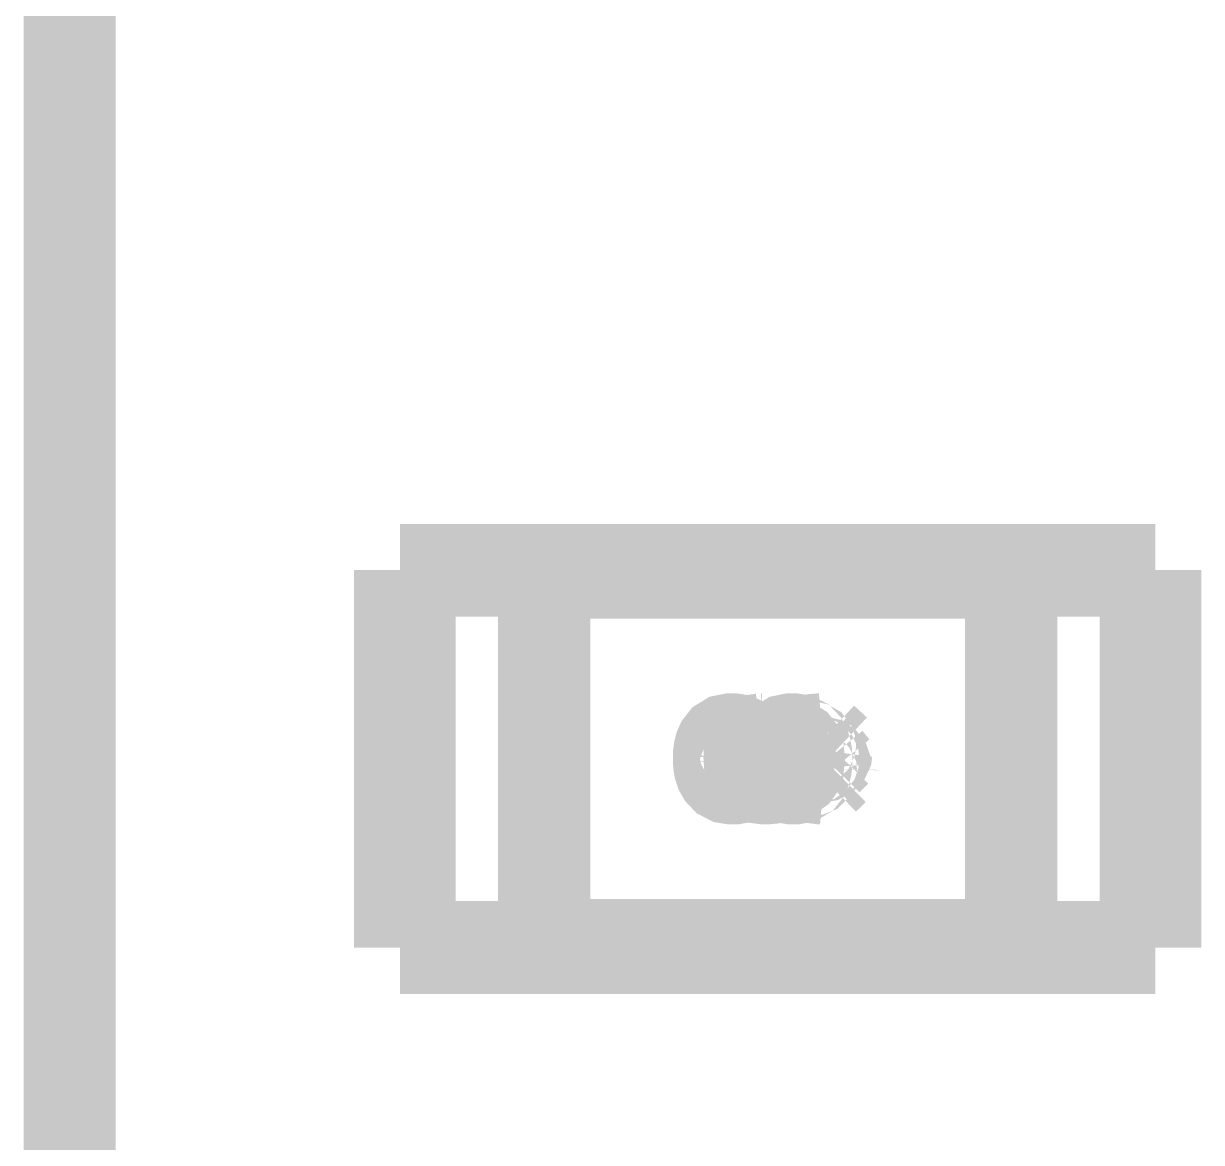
# Model space of a CAD drawing. Header units: millimetres. Extents: x 123.5 to 144.3, y 105.4 to 121.6.
# Drawn here: x 129.1742 to 129.3428, y 114.1517 to 114.3118 of the extents above; entities that cross this region are included whole.
import ezdxf

# ---------------------------------------------------------------- set-up
doc = ezdxf.new("R2010")
doc.units = ezdxf.units.MM
doc.layers.add('DESC', color=250, linetype='Continuous')

# ---------------------------------------------------------------- blocks, each defined once
blk = doc.blocks.new('muflai2c')
at = {"const_width": 0.008}
for points in [[(147.3264465536471, 110.3910770688082), (147.3264465536471, 111.8241480688082)], [(147.3264465536471, 110.3910770688082), (147.3264465536471, 111.8241480688082)], [(147.3264465536471, 110.3910770688082), (147.3264465536471, 111.8241480688082)], [(147.3551075536471, 111.1035180688082), (147.3551075536471, 111.0707620688082)], [(147.3551075536471, 111.1035180688082), (147.3559265536471, 111.1035180688082)], [(147.3551075536471, 111.1035180688082), (147.3551075536471, 111.0707620688082)], [(147.3551075536471, 111.1035180688082), (147.3559265536471, 111.1035180688082)], [(147.3551075536471, 111.1035180688082), (147.3551075536471, 111.0707620688082)], [(147.3551075536471, 111.1035180688082), (147.3559265536471, 111.1035180688082)], [(147.3678005536471, 111.1034080688082), (147.3678005536471, 111.1034770688082), (147.3563365536471, 111.1034770688082), (147.3563365536471, 111.1035180688082), (147.3559265536471, 111.1035180688082)], [(147.3559265536471, 111.1035180688082), (147.3559265536471, 111.0707620688082)], [(147.3678005536471, 111.1034080688082), (147.3678005536471, 111.1034770688082), (147.3563365536471, 111.1034770688082), (147.3563365536471, 111.1035180688082), (147.3559265536471, 111.1035180688082)], [(147.3559265536471, 111.1035180688082), (147.3559265536471, 111.0707620688082)], [(147.3678005536471, 111.1034080688082), (147.3678005536471, 111.1034770688082), (147.3563365536471, 111.1034770688082), (147.3563365536471, 111.1035180688082), (147.3559265536471, 111.1035180688082)], [(147.3559265536471, 111.1035180688082), (147.3559265536471, 111.0707620688082)], [(147.4193915536471, 111.1035180688082), (147.3563365536471, 111.1035180688082)], [(147.4193915536471, 111.1035180688082), (147.3563365536471, 111.1035180688082)], [(147.4193915536471, 111.1035180688082), (147.3563365536471, 111.1035180688082)], [(147.3673915536471, 111.1035180688082), (147.4083365536471, 111.1035180688082)], [(147.3674325536471, 111.1034770688082), (147.3673915536471, 111.1035180688082)], [(147.3673915536471, 111.1034770688082), (147.3673915536471, 111.1035180688082)], [(147.3673915536471, 111.1035180688082), (147.4083365536471, 111.1035180688082)], [(147.3674325536471, 111.1034770688082), (147.3673915536471, 111.1035180688082)], [(147.3673915536471, 111.1034770688082), (147.3673915536471, 111.1035180688082)], [(147.3673915536471, 111.1035180688082), (147.4083365536471, 111.1035180688082)], [(147.3674325536471, 111.1034770688082), (147.3673915536471, 111.1035180688082)], [(147.3673915536471, 111.1034770688082), (147.3673915536471, 111.1035180688082)], [(147.3676115536471, 111.1032980688082), (147.3675015536471, 111.1034080688082)], [(147.3676115536471, 111.1032980688082), (147.3675015536471, 111.1034080688082)], [(147.3676115536471, 111.1032980688082), (147.3675015536471, 111.1034080688082)], [(147.3676115536471, 111.1032980688082), (147.3676115536471, 111.0709820688082), (147.4081165536471, 111.0709820688082), (147.4081165536471, 111.1032980688082), (147.3676115536471, 111.1032980688082)], [(147.3676115536471, 111.1032980688082), (147.3676115536471, 111.0709820688082), (147.4081165536471, 111.0709820688082), (147.4081165536471, 111.1032980688082), (147.3676115536471, 111.1032980688082)], [(147.3676115536471, 111.1032980688082), (147.3676115536471, 111.0709820688082), (147.4081165536471, 111.0709820688082), (147.4081165536471, 111.1032980688082), (147.3676115536471, 111.1032980688082)], [(147.4198005536471, 111.1035180688082), (147.4193915536471, 111.1035180688082), (147.4193915536471, 111.1034770688082), (147.4079265536471, 111.1034770688082), (147.4079265536471, 111.1034080688082)], [(147.4198005536471, 111.1035180688082), (147.4193915536471, 111.1035180688082), (147.4193915536471, 111.1034770688082), (147.4079265536471, 111.1034770688082), (147.4079265536471, 111.1034080688082)], [(147.4198005536471, 111.1035180688082), (147.4193915536471, 111.1035180688082), (147.4193915536471, 111.1034770688082), (147.4079265536471, 111.1034770688082), (147.4079265536471, 111.1034080688082)], [(147.4081165536471, 111.1032980688082), (147.4082265536471, 111.1034080688082)], [(147.4081165536471, 111.1032980688082), (147.4082265536471, 111.1034080688082)], [(147.4081165536471, 111.1032980688082), (147.4082265536471, 111.1034080688082)], [(147.4082955536471, 111.1034770688082), (147.4083365536471, 111.1035180688082)], [(147.4082955536471, 111.1034770688082), (147.4083365536471, 111.1035180688082)], [(147.4082955536471, 111.1034770688082), (147.4083365536471, 111.1035180688082)], [(147.4083365536471, 111.1035180688082), (147.4083365536471, 111.1034770688082)], [(147.4083365536471, 111.1035180688082), (147.4083365536471, 111.1034770688082)], [(147.4083365536471, 111.1035180688082), (147.4083365536471, 111.1034770688082)], [(147.4198005536471, 111.1035180688082), (147.4206195536471, 111.1035180688082)], [(147.4198005536471, 111.0707620688082), (147.4198005536471, 111.1035180688082)], [(147.4198005536471, 111.1035180688082), (147.4206195536471, 111.1035180688082)], [(147.4198005536471, 111.0707620688082), (147.4198005536471, 111.1035180688082)], [(147.4198005536471, 111.1035180688082), (147.4206195536471, 111.1035180688082)], [(147.4198005536471, 111.0707620688082), (147.4198005536471, 111.1035180688082)], [(147.4206195536471, 111.0707620688082), (147.4206195536471, 111.1035180688082)], [(147.4206195536471, 111.0707620688082), (147.4206195536471, 111.1035180688082)], [(147.4206195536471, 111.0707620688082), (147.4206195536471, 111.1035180688082)], [(147.3851275536471, 111.0871270688082), (147.3851275536471, 111.0870450688082), (147.3851125536471, 111.0867180688082), (147.3850715536471, 111.0863930688082), (147.3850015536471, 111.0861240688082), (147.3849205536471, 111.0859420688082), (147.3847185536471, 111.0856860688082), (147.3844535536471, 111.0855290688082), (147.3840765536471, 111.0854570688082), (147.3839795536471, 111.0854540688082), (147.3838975536471, 111.0854570688082), (147.3835725536471, 111.0855090688082), (147.3832755536471, 111.0856600688082), (147.3830505536471, 111.0858990688082), (147.3829425536471, 111.0860950688082), (147.3828455536471, 111.0863900688082), (147.3827935536471, 111.0866940688082), (147.3827675536471, 111.0871530688082), (147.3827685536471, 111.0872350688082), (147.3827835536471, 111.0875620688082), (147.3828245536471, 111.0878870688082), (147.3828955536471, 111.0881540688082), (147.3829795536471, 111.0883420688082), (147.3831685536471, 111.0885840688082), (147.3834345536471, 111.0887470688082), (147.3838015536471, 111.0888220688082), (147.3839165536471, 111.0888260688082), (147.3839985536471, 111.0888230688082), (147.3843235536471, 111.0887710688082), (147.3846205536471, 111.0886210688082), (147.3848475536471, 111.0883810688082), (147.3849535536471, 111.0881860688082), (147.3850495536471, 111.0878980688082), (147.3851015536471, 111.0876000688082), (147.3851275536471, 111.0871270688082)], [(147.3851275536471, 111.0871270688082), (147.3851275536471, 111.0870450688082), (147.3851125536471, 111.0867180688082), (147.3850715536471, 111.0863930688082), (147.3850015536471, 111.0861240688082), (147.3849205536471, 111.0859420688082), (147.3847185536471, 111.0856860688082), (147.3844535536471, 111.0855290688082), (147.3840765536471, 111.0854570688082), (147.3839795536471, 111.0854540688082), (147.3838975536471, 111.0854570688082), (147.3835725536471, 111.0855090688082), (147.3832755536471, 111.0856600688082), (147.3830505536471, 111.0858990688082), (147.3829425536471, 111.0860950688082), (147.3828455536471, 111.0863900688082), (147.3827935536471, 111.0866940688082), (147.3827675536471, 111.0871530688082), (147.3827685536471, 111.0872350688082), (147.3827835536471, 111.0875620688082), (147.3828245536471, 111.0878870688082), (147.3828955536471, 111.0881540688082), (147.3829795536471, 111.0883420688082), (147.3831685536471, 111.0885840688082), (147.3834345536471, 111.0887470688082), (147.3838015536471, 111.0888220688082), (147.3839165536471, 111.0888260688082), (147.3839985536471, 111.0888230688082), (147.3843235536471, 111.0887710688082), (147.3846205536471, 111.0886210688082), (147.3848475536471, 111.0883810688082), (147.3849535536471, 111.0881860688082), (147.3850495536471, 111.0878980688082), (147.3851015536471, 111.0876000688082), (147.3851275536471, 111.0871270688082)], [(147.3851275536471, 111.0871270688082), (147.3851275536471, 111.0870450688082), (147.3851125536471, 111.0867180688082), (147.3850715536471, 111.0863930688082), (147.3850015536471, 111.0861240688082), (147.3849205536471, 111.0859420688082), (147.3847185536471, 111.0856860688082), (147.3844535536471, 111.0855290688082), (147.3840765536471, 111.0854570688082), (147.3839795536471, 111.0854540688082), (147.3838975536471, 111.0854570688082), (147.3835725536471, 111.0855090688082), (147.3832755536471, 111.0856600688082), (147.3830505536471, 111.0858990688082), (147.3829425536471, 111.0860950688082), (147.3828455536471, 111.0863900688082), (147.3827935536471, 111.0866940688082), (147.3827675536471, 111.0871530688082), (147.3827685536471, 111.0872350688082), (147.3827835536471, 111.0875620688082), (147.3828245536471, 111.0878870688082), (147.3828955536471, 111.0881540688082), (147.3829795536471, 111.0883420688082), (147.3831685536471, 111.0885840688082), (147.3834345536471, 111.0887470688082), (147.3838015536471, 111.0888220688082), (147.3839165536471, 111.0888260688082), (147.3839985536471, 111.0888230688082), (147.3843235536471, 111.0887710688082), (147.3846205536471, 111.0886210688082), (147.3848475536471, 111.0883810688082), (147.3849535536471, 111.0881860688082), (147.3850495536471, 111.0878980688082), (147.3851015536471, 111.0876000688082), (147.3851275536471, 111.0871270688082)], [(147.3868375536471, 111.0859840688082), (147.3874095536471, 111.0860880688082), (147.3874355536471, 111.0860840688082), (147.3874535536471, 111.0860730688082), (147.3874685536471, 111.0860580688082), (147.3874815536471, 111.0860270688082), (147.3874975536471, 111.0858810688082), (147.3874985536471, 111.0858150688082), (147.3874955536471, 111.0857340688082), (147.3874835536471, 111.0856560688082), (147.3874665536471, 111.0856120688082), (147.3874445536471, 111.0855840688082), (147.3873945536471, 111.0855520688082), (147.3871565536471, 111.0854840688082), (147.3868415536471, 111.0854540688082), (147.3867595536471, 111.0854560688082), (147.3864335536471, 111.0854980688082), (147.3860455536471, 111.0856660688082), (147.3857445536471, 111.0859580688082), (147.3856515536471, 111.0861170688082), (147.3855765536471, 111.0862840688082), (147.3854845536471, 111.0866060688082), (147.3854565536471, 111.0867710688082), (147.3854265536471, 111.0872670688082), (147.3854275536471, 111.0873490688082), (147.3854415536471, 111.0876760688082), (147.3854895536471, 111.0880010688082), (147.3855605536471, 111.0882340688082), (147.3857495536471, 111.0885450688082), (147.3858525536471, 111.0886370688082), (147.3861005536471, 111.0887650688082), (147.3865305536471, 111.0888260688082)], [(147.3868375536471, 111.0859840688082), (147.3874095536471, 111.0860880688082), (147.3874355536471, 111.0860840688082), (147.3874535536471, 111.0860730688082), (147.3874685536471, 111.0860580688082), (147.3874815536471, 111.0860270688082), (147.3874975536471, 111.0858810688082), (147.3874985536471, 111.0858150688082), (147.3874955536471, 111.0857340688082), (147.3874835536471, 111.0856560688082), (147.3874665536471, 111.0856120688082), (147.3874445536471, 111.0855840688082), (147.3873945536471, 111.0855520688082), (147.3871565536471, 111.0854840688082), (147.3868415536471, 111.0854540688082), (147.3867595536471, 111.0854560688082), (147.3864335536471, 111.0854980688082), (147.3860455536471, 111.0856660688082), (147.3857445536471, 111.0859580688082), (147.3856515536471, 111.0861170688082), (147.3855765536471, 111.0862840688082), (147.3854845536471, 111.0866060688082), (147.3854565536471, 111.0867710688082), (147.3854265536471, 111.0872670688082), (147.3854275536471, 111.0873490688082), (147.3854415536471, 111.0876760688082), (147.3854895536471, 111.0880010688082), (147.3855605536471, 111.0882340688082), (147.3857495536471, 111.0885450688082), (147.3858525536471, 111.0886370688082), (147.3861005536471, 111.0887650688082), (147.3865305536471, 111.0888260688082)], [(147.3868375536471, 111.0859840688082), (147.3874095536471, 111.0860880688082), (147.3874355536471, 111.0860840688082), (147.3874535536471, 111.0860730688082), (147.3874685536471, 111.0860580688082), (147.3874815536471, 111.0860270688082), (147.3874975536471, 111.0858810688082), (147.3874985536471, 111.0858150688082), (147.3874955536471, 111.0857340688082), (147.3874835536471, 111.0856560688082), (147.3874665536471, 111.0856120688082), (147.3874445536471, 111.0855840688082), (147.3873945536471, 111.0855520688082), (147.3871565536471, 111.0854840688082), (147.3868415536471, 111.0854540688082), (147.3867595536471, 111.0854560688082), (147.3864335536471, 111.0854980688082), (147.3860455536471, 111.0856660688082), (147.3857445536471, 111.0859580688082), (147.3856515536471, 111.0861170688082), (147.3855765536471, 111.0862840688082), (147.3854845536471, 111.0866060688082), (147.3854565536471, 111.0867710688082), (147.3854265536471, 111.0872670688082), (147.3854275536471, 111.0873490688082), (147.3854415536471, 111.0876760688082), (147.3854895536471, 111.0880010688082), (147.3855605536471, 111.0882340688082), (147.3857495536471, 111.0885450688082), (147.3858525536471, 111.0886370688082), (147.3861005536471, 111.0887650688082), (147.3865305536471, 111.0888260688082)], [(147.3866015536471, 111.0888280688082), (147.3865315536471, 111.0888260688082)], [(147.3866015536471, 111.0888280688082), (147.3865315536471, 111.0888260688082)], [(147.3866015536471, 111.0888280688082), (147.3865315536471, 111.0888260688082)], [(147.3866015536471, 111.0888280688082), (147.3876925536471, 111.0877380688082)], [(147.3866015536471, 111.0888280688082), (147.3876925536471, 111.0877380688082)], [(147.3866015536471, 111.0888280688082), (147.3876925536471, 111.0877380688082)], [(147.3903495536471, 111.0871270688082), (147.3903485536471, 111.0870450688082), (147.3903335536471, 111.0867180688082), (147.3902925536471, 111.0863930688082), (147.3902235536471, 111.0861240688082), (147.3901425536471, 111.0859420688082), (147.3899405536471, 111.0856860688082), (147.3896765536471, 111.0855290688082), (147.3892985536471, 111.0854570688082), (147.3892015536471, 111.0854540688082), (147.3891195536471, 111.0854570688082), (147.3887935536471, 111.0855090688082), (147.3884975536471, 111.0856600688082), (147.3882715536471, 111.0858990688082), (147.3881645536471, 111.0860950688082), (147.3880675536471, 111.0863900688082), (147.3880145536471, 111.0866940688082), (147.3879895536471, 111.0871530688082), (147.3879905536471, 111.0872350688082), (147.3880055536471, 111.0875620688082), (147.3880465536471, 111.0878870688082), (147.3881175536471, 111.0881540688082), (147.3882015536471, 111.0883420688082), (147.3883905536471, 111.0885840688082), (147.3886565536471, 111.0887470688082), (147.3890235536471, 111.0888220688082), (147.3891375536471, 111.0888260688082), (147.3892195536471, 111.0888230688082), (147.3895455536471, 111.0887710688082), (147.3898415536471, 111.0886210688082), (147.3900685536471, 111.0883810688082), (147.3901745536471, 111.0881860688082), (147.3902705536471, 111.0878980688082), (147.3903225536471, 111.0876000688082), (147.3903495536471, 111.0871270688082)], [(147.3903495536471, 111.0871270688082), (147.3903485536471, 111.0870450688082), (147.3903335536471, 111.0867180688082), (147.3902925536471, 111.0863930688082), (147.3902235536471, 111.0861240688082), (147.3901425536471, 111.0859420688082), (147.3899405536471, 111.0856860688082), (147.3896765536471, 111.0855290688082), (147.3892985536471, 111.0854570688082), (147.3892015536471, 111.0854540688082), (147.3891195536471, 111.0854570688082), (147.3887935536471, 111.0855090688082), (147.3884975536471, 111.0856600688082), (147.3882715536471, 111.0858990688082), (147.3881645536471, 111.0860950688082), (147.3880675536471, 111.0863900688082), (147.3880145536471, 111.0866940688082), (147.3879895536471, 111.0871530688082), (147.3879905536471, 111.0872350688082), (147.3880055536471, 111.0875620688082), (147.3880465536471, 111.0878870688082), (147.3881175536471, 111.0881540688082), (147.3882015536471, 111.0883420688082), (147.3883905536471, 111.0885840688082), (147.3886565536471, 111.0887470688082), (147.3890235536471, 111.0888220688082), (147.3891375536471, 111.0888260688082), (147.3892195536471, 111.0888230688082), (147.3895455536471, 111.0887710688082), (147.3898415536471, 111.0886210688082), (147.3900685536471, 111.0883810688082), (147.3901745536471, 111.0881860688082), (147.3902705536471, 111.0878980688082), (147.3903225536471, 111.0876000688082), (147.3903495536471, 111.0871270688082)], [(147.3903495536471, 111.0871270688082), (147.3903485536471, 111.0870450688082), (147.3903335536471, 111.0867180688082), (147.3902925536471, 111.0863930688082), (147.3902235536471, 111.0861240688082), (147.3901425536471, 111.0859420688082), (147.3899405536471, 111.0856860688082), (147.3896765536471, 111.0855290688082), (147.3892985536471, 111.0854570688082), (147.3892015536471, 111.0854540688082), (147.3891195536471, 111.0854570688082), (147.3887935536471, 111.0855090688082), (147.3884975536471, 111.0856600688082), (147.3882715536471, 111.0858990688082), (147.3881645536471, 111.0860950688082), (147.3880675536471, 111.0863900688082), (147.3880145536471, 111.0866940688082), (147.3879895536471, 111.0871530688082), (147.3879905536471, 111.0872350688082), (147.3880055536471, 111.0875620688082), (147.3880465536471, 111.0878870688082), (147.3881175536471, 111.0881540688082), (147.3882015536471, 111.0883420688082), (147.3883905536471, 111.0885840688082), (147.3886565536471, 111.0887470688082), (147.3890235536471, 111.0888220688082), (147.3891375536471, 111.0888260688082), (147.3892195536471, 111.0888230688082), (147.3895455536471, 111.0887710688082), (147.3898415536471, 111.0886210688082), (147.3900685536471, 111.0883810688082), (147.3901745536471, 111.0881860688082), (147.3902705536471, 111.0878980688082), (147.3903225536471, 111.0876000688082), (147.3903495536471, 111.0871270688082)], [(147.3915095536471, 111.0882960688082), (147.3907315536471, 111.0881030688082), (147.3907085536471, 111.0881080688082), (147.3906925536471, 111.0881170688082), (147.3906755536471, 111.0881390688082), (147.3906605536471, 111.0881780688082), (147.3906505536471, 111.0882520688082), (147.3906485536471, 111.0883280688082), (147.3906495536471, 111.0884100688082), (147.3906725536471, 111.0885780688082), (147.3907035536471, 111.0886430688082), (147.3907345536471, 111.0886710688082), (147.3908615536471, 111.0887250688082), (147.3911265536471, 111.0887880688082), (147.3915865536471, 111.0888260688082)], [(147.3915095536471, 111.0882960688082), (147.3907315536471, 111.0881030688082), (147.3907085536471, 111.0881080688082), (147.3906925536471, 111.0881170688082), (147.3906755536471, 111.0881390688082), (147.3906605536471, 111.0881780688082), (147.3906505536471, 111.0882520688082), (147.3906485536471, 111.0883280688082), (147.3906495536471, 111.0884100688082), (147.3906725536471, 111.0885780688082), (147.3907035536471, 111.0886430688082), (147.3907345536471, 111.0886710688082), (147.3908615536471, 111.0887250688082), (147.3911265536471, 111.0887880688082), (147.3915865536471, 111.0888260688082)], [(147.3915095536471, 111.0882960688082), (147.3907315536471, 111.0881030688082), (147.3907085536471, 111.0881080688082), (147.3906925536471, 111.0881170688082), (147.3906755536471, 111.0881390688082), (147.3906605536471, 111.0881780688082), (147.3906505536471, 111.0882520688082), (147.3906485536471, 111.0883280688082), (147.3906495536471, 111.0884100688082), (147.3906725536471, 111.0885780688082), (147.3907035536471, 111.0886430688082), (147.3907345536471, 111.0886710688082), (147.3908615536471, 111.0887250688082), (147.3911265536471, 111.0887880688082), (147.3915865536471, 111.0888260688082)], [(147.3917595536471, 111.0888400688082), (147.3915865536471, 111.0888260688082)], [(147.3917595536471, 111.0888400688082), (147.3915865536471, 111.0888260688082)], [(147.3917595536471, 111.0888400688082), (147.3915865536471, 111.0888260688082)], [(147.3917595536471, 111.0888400688082), (147.3928645536471, 111.0878060688082)], [(147.3917595536471, 111.0888400688082), (147.3928645536471, 111.0878060688082)], [(147.3917595536471, 111.0888400688082), (147.3928645536471, 111.0878060688082)], [(147.3839405536471, 111.0882960688082), (147.3837905536471, 111.0882570688082), (147.3836675536471, 111.0881710688082), (147.3835715536471, 111.0880370688082), (147.3835025536471, 111.0878570688082), (147.3834415536471, 111.0871210688082)], [(147.3839405536471, 111.0882960688082), (147.3837905536471, 111.0882570688082), (147.3836675536471, 111.0881710688082), (147.3835715536471, 111.0880370688082), (147.3835025536471, 111.0878570688082), (147.3834415536471, 111.0871210688082)], [(147.3839405536471, 111.0882960688082), (147.3837905536471, 111.0882570688082), (147.3836675536471, 111.0881710688082), (147.3835715536471, 111.0880370688082), (147.3835025536471, 111.0878570688082), (147.3834415536471, 111.0871210688082)], [(147.3844535536471, 111.0871610688082), (147.3843925536471, 111.0878840688082), (147.3843255536471, 111.0880520688082), (147.3842285536471, 111.0881770688082), (147.3841005536471, 111.0882580688082), (147.3839405536471, 111.0882960688082)], [(147.3844535536471, 111.0871610688082), (147.3843925536471, 111.0878840688082), (147.3843255536471, 111.0880520688082), (147.3842285536471, 111.0881770688082), (147.3841005536471, 111.0882580688082), (147.3839405536471, 111.0882960688082)], [(147.3844535536471, 111.0871610688082), (147.3843925536471, 111.0878840688082), (147.3843255536471, 111.0880520688082), (147.3842285536471, 111.0881770688082), (147.3841005536471, 111.0882580688082), (147.3839405536471, 111.0882960688082)], [(147.3865635536471, 111.0882960688082), (147.3864555536471, 111.0882740688082), (147.3863625536471, 111.0882270688082), (147.3862825536471, 111.0881530688082), (147.3862175536471, 111.0880540688082), (147.3861305536471, 111.0877780688082), (147.3861005536471, 111.0873990688082)], [(147.3865635536471, 111.0882960688082), (147.3864555536471, 111.0882740688082), (147.3863625536471, 111.0882270688082), (147.3862825536471, 111.0881530688082), (147.3862175536471, 111.0880540688082), (147.3861305536471, 111.0877780688082), (147.3861005536471, 111.0873990688082)], [(147.3865635536471, 111.0882960688082), (147.3864555536471, 111.0882740688082), (147.3863625536471, 111.0882270688082), (147.3862825536471, 111.0881530688082), (147.3862175536471, 111.0880540688082), (147.3861305536471, 111.0877780688082), (147.3861005536471, 111.0873990688082)], [(147.3865635536471, 111.0882960688082), (147.3870215536471, 111.0878150688082)], [(147.3865635536471, 111.0882960688082), (147.3870215536471, 111.0878150688082)], [(147.3865635536471, 111.0882960688082), (147.3870215536471, 111.0878150688082)], [(147.3870165536471, 111.0877420688082), (147.3870215536471, 111.0878150688082)], [(147.3870165536471, 111.0877420688082), (147.3870215536471, 111.0878150688082)], [(147.3870165536471, 111.0877420688082), (147.3870215536471, 111.0878150688082)], [(147.3870165536471, 111.0877410688082), (147.3870215536471, 111.0876720688082)], [(147.3870165536471, 111.0877410688082), (147.3870215536471, 111.0876720688082)], [(147.3870165536471, 111.0877410688082), (147.3870215536471, 111.0876720688082)], [(147.3876905536471, 111.0876750688082), (147.3876925536471, 111.0877380688082)], [(147.3876905536471, 111.0876750688082), (147.3876925536471, 111.0877380688082)], [(147.3876905536471, 111.0876750688082), (147.3876925536471, 111.0877380688082)], [(147.3896755536471, 111.0871610688082), (147.3896145536471, 111.0878840688082), (147.3895475536471, 111.0880520688082), (147.3894505536471, 111.0881770688082), (147.3893215536471, 111.0882580688082), (147.3891625536471, 111.0882960688082), (147.3890125536471, 111.0882570688082), (147.3888895536471, 111.0881710688082), (147.3887935536471, 111.0880370688082), (147.3887245536471, 111.0878570688082), (147.3886635536471, 111.0871210688082), (147.3887235536471, 111.0863980688082), (147.3887895536471, 111.0862290688082), (147.3888865536471, 111.0861040688082), (147.3890145536471, 111.0860220688082), (147.3891735536471, 111.0859840688082), (147.3893225536471, 111.0860220688082), (147.3894465536471, 111.0861080688082), (147.3895425536471, 111.0862420688082), (147.3896125536471, 111.0864240688082), (147.3896755536471, 111.0871610688082)], [(147.3896755536471, 111.0871610688082), (147.3896145536471, 111.0878840688082), (147.3895475536471, 111.0880520688082), (147.3894505536471, 111.0881770688082), (147.3893215536471, 111.0882580688082), (147.3891625536471, 111.0882960688082), (147.3890125536471, 111.0882570688082), (147.3888895536471, 111.0881710688082), (147.3887935536471, 111.0880370688082), (147.3887245536471, 111.0878570688082), (147.3886635536471, 111.0871210688082), (147.3887235536471, 111.0863980688082), (147.3887895536471, 111.0862290688082), (147.3888865536471, 111.0861040688082), (147.3890145536471, 111.0860220688082), (147.3891735536471, 111.0859840688082), (147.3893225536471, 111.0860220688082), (147.3894465536471, 111.0861080688082), (147.3895425536471, 111.0862420688082), (147.3896125536471, 111.0864240688082), (147.3896755536471, 111.0871610688082)], [(147.3896755536471, 111.0871610688082), (147.3896145536471, 111.0878840688082), (147.3895475536471, 111.0880520688082), (147.3894505536471, 111.0881770688082), (147.3893215536471, 111.0882580688082), (147.3891625536471, 111.0882960688082), (147.3890125536471, 111.0882570688082), (147.3888895536471, 111.0881710688082), (147.3887935536471, 111.0880370688082), (147.3887245536471, 111.0878570688082), (147.3886635536471, 111.0871210688082), (147.3887235536471, 111.0863980688082), (147.3887895536471, 111.0862290688082), (147.3888865536471, 111.0861040688082), (147.3890145536471, 111.0860220688082), (147.3891735536471, 111.0859840688082), (147.3893225536471, 111.0860220688082), (147.3894465536471, 111.0861080688082), (147.3895425536471, 111.0862420688082), (147.3896125536471, 111.0864240688082), (147.3896755536471, 111.0871610688082)], [(147.3919965536471, 111.0863790688082), (147.3919905536471, 111.0864610688082), (147.3919475536471, 111.0865860688082), (147.3918615536471, 111.0866970688082), (147.3917205536471, 111.0867860688082), (147.3914715536471, 111.0868460688082), (147.3913575536471, 111.0868510688082), (147.3910575536471, 111.0868510688082), (147.3910165536471, 111.0868560688082), (147.3909895536471, 111.0868690688082), (147.3909685536471, 111.0868900688082), (147.3909535536471, 111.0869240688082), (147.3909375536471, 111.0870520688082), (147.3909375536471, 111.0870860688082), (147.3909395536471, 111.0871680688082), (147.3909505536471, 111.0872470688082), (147.3909635536471, 111.0872840688082), (147.3909825536471, 111.0873090688082), (147.3910015536471, 111.0873230688082), (147.3910255536471, 111.0873300688082), (147.3910635536471, 111.0873330688082), (147.3913575536471, 111.0873330688082), (147.3914395536471, 111.0873340688082), (147.3917645536471, 111.0873950688082), (147.3919145536471, 111.0874730688082), (147.3920155536471, 111.0875740688082), (147.3920765536471, 111.0877030688082), (147.3920935536471, 111.0878330688082)], [(147.3919965536471, 111.0863790688082), (147.3919905536471, 111.0864610688082), (147.3919475536471, 111.0865860688082), (147.3918615536471, 111.0866970688082), (147.3917205536471, 111.0867860688082), (147.3914715536471, 111.0868460688082), (147.3913575536471, 111.0868510688082), (147.3910575536471, 111.0868510688082), (147.3910165536471, 111.0868560688082), (147.3909895536471, 111.0868690688082), (147.3909685536471, 111.0868900688082), (147.3909535536471, 111.0869240688082), (147.3909375536471, 111.0870520688082), (147.3909375536471, 111.0870860688082), (147.3909395536471, 111.0871680688082), (147.3909505536471, 111.0872470688082), (147.3909635536471, 111.0872840688082), (147.3909825536471, 111.0873090688082), (147.3910015536471, 111.0873230688082), (147.3910255536471, 111.0873300688082), (147.3910635536471, 111.0873330688082), (147.3913575536471, 111.0873330688082), (147.3914395536471, 111.0873340688082), (147.3917645536471, 111.0873950688082), (147.3919145536471, 111.0874730688082), (147.3920155536471, 111.0875740688082), (147.3920765536471, 111.0877030688082), (147.3920935536471, 111.0878330688082)], [(147.3919965536471, 111.0863790688082), (147.3919905536471, 111.0864610688082), (147.3919475536471, 111.0865860688082), (147.3918615536471, 111.0866970688082), (147.3917205536471, 111.0867860688082), (147.3914715536471, 111.0868460688082), (147.3913575536471, 111.0868510688082), (147.3910575536471, 111.0868510688082), (147.3910165536471, 111.0868560688082), (147.3909895536471, 111.0868690688082), (147.3909685536471, 111.0868900688082), (147.3909535536471, 111.0869240688082), (147.3909375536471, 111.0870520688082), (147.3909375536471, 111.0870860688082), (147.3909395536471, 111.0871680688082), (147.3909505536471, 111.0872470688082), (147.3909635536471, 111.0872840688082), (147.3909825536471, 111.0873090688082), (147.3910015536471, 111.0873230688082), (147.3910255536471, 111.0873300688082), (147.3910635536471, 111.0873330688082), (147.3913575536471, 111.0873330688082), (147.3914395536471, 111.0873340688082), (147.3917645536471, 111.0873950688082), (147.3919145536471, 111.0874730688082), (147.3920155536471, 111.0875740688082), (147.3920765536471, 111.0877030688082), (147.3920935536471, 111.0878330688082)], [(147.3915895536471, 111.0883020688082), (147.3915085536471, 111.0882960688082)], [(147.3915895536471, 111.0883020688082), (147.3915085536471, 111.0882960688082)], [(147.3915895536471, 111.0883020688082), (147.3915085536471, 111.0882960688082)], [(147.3915895536471, 111.0883020688082), (147.3920935536471, 111.0878330688082)], [(147.3915895536471, 111.0883020688082), (147.3920935536471, 111.0878330688082)], [(147.3915895536471, 111.0883020688082), (147.3920935536471, 111.0878330688082)], [(147.3921155536471, 111.0870460688082), (147.3928645536471, 111.0878060688082)], [(147.3921155536471, 111.0870460688082), (147.3928645536471, 111.0878060688082)], [(147.3921155536471, 111.0870460688082), (147.3928645536471, 111.0878060688082)], [(147.3834415536471, 111.0871210688082), (147.3835015536471, 111.0863980688082), (147.3835675536471, 111.0862290688082), (147.3836645536471, 111.0861040688082), (147.3837925536471, 111.0860220688082), (147.3839515536471, 111.0859840688082), (147.3841005536471, 111.0860220688082), (147.3842245536471, 111.0861080688082), (147.3843205536471, 111.0862410688082), (147.3843905536471, 111.0864230688082), (147.3844535536471, 111.0871610688082)], [(147.3834415536471, 111.0871210688082), (147.3835015536471, 111.0863980688082), (147.3835675536471, 111.0862290688082), (147.3836645536471, 111.0861040688082), (147.3837925536471, 111.0860220688082), (147.3839515536471, 111.0859840688082), (147.3841005536471, 111.0860220688082), (147.3842245536471, 111.0861080688082), (147.3843205536471, 111.0862410688082), (147.3843905536471, 111.0864230688082), (147.3844535536471, 111.0871610688082)], [(147.3834415536471, 111.0871210688082), (147.3835015536471, 111.0863980688082), (147.3835675536471, 111.0862290688082), (147.3836645536471, 111.0861040688082), (147.3837925536471, 111.0860220688082), (147.3839515536471, 111.0859840688082), (147.3841005536471, 111.0860220688082), (147.3842245536471, 111.0861080688082), (147.3843205536471, 111.0862410688082), (147.3843905536471, 111.0864230688082), (147.3844535536471, 111.0871610688082)], [(147.3867505536471, 111.0867060688082), (147.3860875536471, 111.0868970688082)], [(147.3867505536471, 111.0867060688082), (147.3860875536471, 111.0868970688082)], [(147.3867505536471, 111.0867060688082), (147.3860875536471, 111.0868970688082)], [(147.3860885536471, 111.0868970688082), (147.3860915536471, 111.0868150688082), (147.3861455536471, 111.0864900688082), (147.3862555536471, 111.0862590688082), (147.3864035536471, 111.0861090688082), (147.3865935536471, 111.0860160688082), (147.3868385536471, 111.0859840688082)], [(147.3860885536471, 111.0868970688082), (147.3860915536471, 111.0868150688082), (147.3861455536471, 111.0864900688082), (147.3862555536471, 111.0862590688082), (147.3864035536471, 111.0861090688082), (147.3865935536471, 111.0860160688082), (147.3868385536471, 111.0859840688082)], [(147.3860885536471, 111.0868970688082), (147.3860915536471, 111.0868150688082), (147.3861455536471, 111.0864900688082), (147.3862555536471, 111.0862590688082), (147.3864035536471, 111.0861090688082), (147.3865935536471, 111.0860160688082), (147.3868385536471, 111.0859840688082)], [(147.3861005536471, 111.0873990688082), (147.3863475536471, 111.0872820688082), (147.3865975536471, 111.0872360688082)], [(147.3861005536471, 111.0873990688082), (147.3863475536471, 111.0872820688082), (147.3865975536471, 111.0872360688082)], [(147.3861005536471, 111.0873990688082), (147.3863475536471, 111.0872820688082), (147.3865975536471, 111.0872360688082)], [(147.3865985536471, 111.0872360688082), (147.3870215536471, 111.0876720688082)], [(147.3865985536471, 111.0872360688082), (147.3870215536471, 111.0876720688082)], [(147.3865985536471, 111.0872360688082), (147.3870215536471, 111.0876720688082)], [(147.3867505536471, 111.0867060688082), (147.3867635536471, 111.0867060688082)], [(147.3867505536471, 111.0867060688082), (147.3867635536471, 111.0867060688082)], [(147.3867505536471, 111.0867060688082), (147.3867635536471, 111.0867060688082)], [(147.3868065536471, 111.0867060688082), (147.3867635536471, 111.0867070688082)], [(147.3868065536471, 111.0867060688082), (147.3867635536471, 111.0867070688082)], [(147.3868065536471, 111.0867060688082), (147.3867635536471, 111.0867070688082)], [(147.3868065536471, 111.0867060688082), (147.3876945536471, 111.0875930688082)], [(147.3868065536471, 111.0867060688082), (147.3876945536471, 111.0875930688082)], [(147.3868065536471, 111.0867060688082), (147.3876945536471, 111.0875930688082)], [(147.3876905536471, 111.0876750688082), (147.3876945536471, 111.0875930688082)], [(147.3876905536471, 111.0876750688082), (147.3876945536471, 111.0875930688082)], [(147.3876905536471, 111.0876750688082), (147.3876945536471, 111.0875930688082)], [(147.3921145536471, 111.0870390688082), (147.3927205536471, 111.0862960688082)], [(147.3921145536471, 111.0870390688082), (147.3927205536471, 111.0862960688082)], [(147.3921145536471, 111.0870390688082), (147.3927205536471, 111.0862960688082)], [(147.3918725536471, 111.0854420688082), (147.3917305536471, 111.0854540688082), (147.3916485536471, 111.0854560688082), (147.3913225536471, 111.0854990688082), (147.3908335536471, 111.0857020688082), (147.3907875536471, 111.0857470688082), (147.3907585536471, 111.0858060688082), (147.3907445536471, 111.0859850688082), (147.3907465536471, 111.0860670688082), (147.3907555536471, 111.0861470688082), (147.3907635536471, 111.0861770688082), (147.3907775536471, 111.0862040688082), (147.3907895536471, 111.0862160688082), (147.3908045536471, 111.0862220688082), (147.3908265536471, 111.0862250688082), (147.3908655536471, 111.0862150688082), (147.3910195536471, 111.0861330688082), (147.3912645536471, 111.0860300688082), (147.3915405536471, 111.0859840688082)], [(147.3918725536471, 111.0854420688082), (147.3917305536471, 111.0854540688082), (147.3916485536471, 111.0854560688082), (147.3913225536471, 111.0854990688082), (147.3908335536471, 111.0857020688082), (147.3907875536471, 111.0857470688082), (147.3907585536471, 111.0858060688082), (147.3907445536471, 111.0859850688082), (147.3907465536471, 111.0860670688082), (147.3907555536471, 111.0861470688082), (147.3907635536471, 111.0861770688082), (147.3907775536471, 111.0862040688082), (147.3907895536471, 111.0862160688082), (147.3908045536471, 111.0862220688082), (147.3908265536471, 111.0862250688082), (147.3908655536471, 111.0862150688082), (147.3910195536471, 111.0861330688082), (147.3912645536471, 111.0860300688082), (147.3915405536471, 111.0859840688082)], [(147.3918725536471, 111.0854420688082), (147.3917305536471, 111.0854540688082), (147.3916485536471, 111.0854560688082), (147.3913225536471, 111.0854990688082), (147.3908335536471, 111.0857020688082), (147.3907875536471, 111.0857470688082), (147.3907585536471, 111.0858060688082), (147.3907445536471, 111.0859850688082), (147.3907465536471, 111.0860670688082), (147.3907555536471, 111.0861470688082), (147.3907635536471, 111.0861770688082), (147.3907775536471, 111.0862040688082), (147.3907895536471, 111.0862160688082), (147.3908045536471, 111.0862220688082), (147.3908265536471, 111.0862250688082), (147.3908655536471, 111.0862150688082), (147.3910195536471, 111.0861330688082), (147.3912645536471, 111.0860300688082), (147.3915405536471, 111.0859840688082)], [(147.3915875536471, 111.0859810688082), (147.3915405536471, 111.0859840688082)], [(147.3915875536471, 111.0859810688082), (147.3915405536471, 111.0859840688082)], [(147.3915875536471, 111.0859810688082), (147.3915405536471, 111.0859840688082)], [(147.3915875536471, 111.0859810688082), (147.3919975536471, 111.0863790688082)], [(147.3915875536471, 111.0859810688082), (147.3919975536471, 111.0863790688082)], [(147.3915875536471, 111.0859810688082), (147.3919975536471, 111.0863790688082)], [(147.3918725536471, 111.0854420688082), (147.3927195536471, 111.0862620688082)], [(147.3918725536471, 111.0854420688082), (147.3927195536471, 111.0862620688082)], [(147.3918725536471, 111.0854420688082), (147.3927195536471, 111.0862620688082)], [(147.3927195536471, 111.0862620688082), (147.3927205536471, 111.0862960688082)], [(147.3927195536471, 111.0862620688082), (147.3927205536471, 111.0862960688082)], [(147.3927195536471, 111.0862620688082), (147.3927205536471, 111.0862960688082)], [(147.3559265536471, 111.0707620688082), (147.3551075536471, 111.0707620688082)], [(147.3559265536471, 111.0707620688082), (147.3551075536471, 111.0707620688082)], [(147.3559265536471, 111.0707620688082), (147.3551075536471, 111.0707620688082)], [(147.3559265536471, 111.0707620688082), (147.3563365536471, 111.0707620688082), (147.3563365536471, 111.0708030688082), (147.3678005536471, 111.0708030688082), (147.3678005536471, 111.0708720688082)], [(147.3559265536471, 111.0707620688082), (147.3563365536471, 111.0707620688082), (147.3563365536471, 111.0708030688082), (147.3678005536471, 111.0708030688082), (147.3678005536471, 111.0708720688082)], [(147.3559265536471, 111.0707620688082), (147.3563365536471, 111.0707620688082), (147.3563365536471, 111.0708030688082), (147.3678005536471, 111.0708030688082), (147.3678005536471, 111.0708720688082)], [(147.3563365536471, 111.0707620688082), (147.4193915536471, 111.0707620688082)], [(147.3563365536471, 111.0707620688082), (147.4193915536471, 111.0707620688082)], [(147.3563365536471, 111.0707620688082), (147.4193915536471, 111.0707620688082)], [(147.3674325536471, 111.0708030688082), (147.3673915536471, 111.0707620688082)], [(147.3673915536471, 111.0707620688082), (147.3673915536471, 111.0708030688082)], [(147.3674325536471, 111.0708030688082), (147.3673915536471, 111.0707620688082)], [(147.3673915536471, 111.0707620688082), (147.3673915536471, 111.0708030688082)], [(147.3674325536471, 111.0708030688082), (147.3673915536471, 111.0707620688082)], [(147.3673915536471, 111.0707620688082), (147.3673915536471, 111.0708030688082)], [(147.4083365536471, 111.0707620688082), (147.3673915536471, 111.0707620688082)], [(147.4083365536471, 111.0707620688082), (147.3673915536471, 111.0707620688082)], [(147.4083365536471, 111.0707620688082), (147.3673915536471, 111.0707620688082)], [(147.3676115536471, 111.0709820688082), (147.3675015536471, 111.0708720688082)], [(147.3676115536471, 111.0709820688082), (147.3675015536471, 111.0708720688082)], [(147.3676115536471, 111.0709820688082), (147.3675015536471, 111.0708720688082)], [(147.4079265536471, 111.0708720688082), (147.4079265536471, 111.0708030688082)], [(147.4079265536471, 111.0708720688082), (147.4079265536471, 111.0708030688082)], [(147.4079265536471, 111.0708720688082), (147.4079265536471, 111.0708030688082)], [(147.4079265536471, 111.0708030688082), (147.4193915536471, 111.0708030688082)], [(147.4079265536471, 111.0708030688082), (147.4193915536471, 111.0708030688082)], [(147.4079265536471, 111.0708030688082), (147.4193915536471, 111.0708030688082)], [(147.4082265536471, 111.0708720688082), (147.4081165536471, 111.0709820688082)], [(147.4082265536471, 111.0708720688082), (147.4081165536471, 111.0709820688082)], [(147.4082265536471, 111.0708720688082), (147.4081165536471, 111.0709820688082)], [(147.4083365536471, 111.0707620688082), (147.4082955536471, 111.0708030688082)], [(147.4083365536471, 111.0707620688082), (147.4082955536471, 111.0708030688082)], [(147.4083365536471, 111.0707620688082), (147.4082955536471, 111.0708030688082)], [(147.4083365536471, 111.0708030688082), (147.4083365536471, 111.0707620688082)], [(147.4083365536471, 111.0708030688082), (147.4083365536471, 111.0707620688082)], [(147.4083365536471, 111.0708030688082), (147.4083365536471, 111.0707620688082)], [(147.4193915536471, 111.0708030688082), (147.4193915536471, 111.0707620688082), (147.4198005536471, 111.0707620688082)], [(147.4193915536471, 111.0708030688082), (147.4193915536471, 111.0707620688082), (147.4198005536471, 111.0707620688082)], [(147.4193915536471, 111.0708030688082), (147.4193915536471, 111.0707620688082), (147.4198005536471, 111.0707620688082)], [(147.4206195536471, 111.0707620688082), (147.4198005536471, 111.0707620688082)], [(147.4206195536471, 111.0707620688082), (147.4198005536471, 111.0707620688082)], [(147.4206195536471, 111.0707620688082), (147.4198005536471, 111.0707620688082)]]:
    blk.add_lwpolyline(points, dxfattribs=at)

msp = doc.modelspace()

# ---------------------------------------------------------------- block references
at = {"layer": 'DESC', "xscale": 1.65, "yscale": 1.65, "zscale": 1.65}
msp.add_blockref('muflai2c', (-113.9077915119298, -69.08723321336484), dxfattribs=at)

doc.saveas('drawing.dxf')
